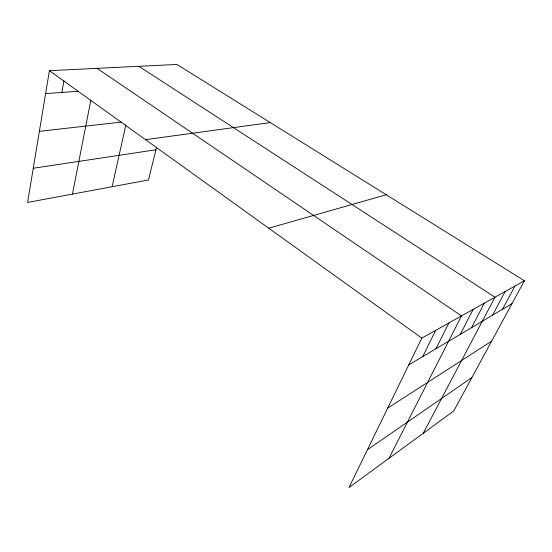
<?xml version="1.0" encoding="UTF-8"?>
<svg xmlns="http://www.w3.org/2000/svg" width="552" height="552" viewBox="0 0 552 552"><rect width="100%" height="100%" fill="white"/><g stroke="black" fill="none" stroke-linecap="round" stroke-linejoin="round"><path stroke-width="0.83" d="M524.4 280.754L421.811 338.107L348.995 487.547L453.772 410.957L524.4 280.754L176.916 64.453L49.411 70.663L27.6 202.432L148.481 179.98L156.513 147.363M61.879 92.439L63.942 80.73M72.45 194.104L90.852 100.091M112.125 186.735L125.89 124.759M422.673 356.647L435.694 330.344M435.935 348.781L448.907 322.954M388.994 458.305L461.493 315.916L97.062 68.344M460.306 334.326L473.154 309.403M471.525 327.674L484.304 303.165M423.253 433.258L494.971 297.204L138.876 66.309M492.577 315.185L505.197 291.49M502.458 309.327L514.995 286.012M367.397 449.783L471.905 377.527M387.67 408.176L491.659 341.115M408.756 364.9L511.952 303.69M268.776 228.204L386.241 194.752M33.251 168.27L155.919 149.771M145.493 139.67L270.308 122.585M39.371 131.321L121.668 122.054M45.609 93.626L77.597 91.294M49.411 70.663L421.811 338.107"/></g></svg>
